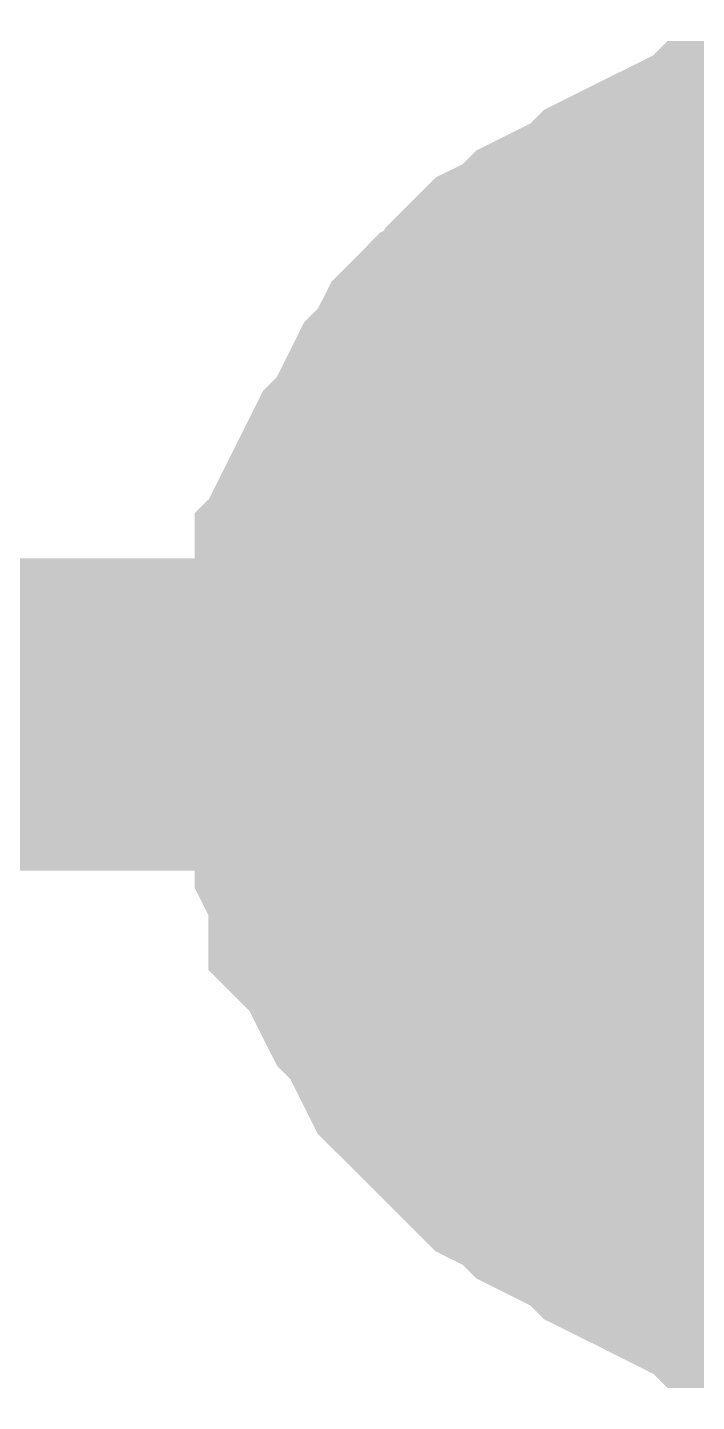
# Model space of a CAD drawing. Header units: inches. Extents: x 0 to 841, y 0 to 594.
# Drawn here: x 221.699 to 222.341, y 574.331 to 575.649 of the extents above; entities that cross this region are included whole.
import ezdxf

# ---------------------------------------------------------------- set-up
doc = ezdxf.new("R2010")
doc.units = ezdxf.units.IN
doc.layers.add('Sheet', color=255, linetype='Continuous')

msp = doc.modelspace()

# ---------------------------------------------------------------- linework, layer by layer
at = {"layer": 'Sheet'}
for points in [[(221.9959, 574.99, 0.2997, 0.2997, 0), (221.9959, 575.0161, 0.2997, 0.2997, 0), (221.9959, 575.0423, 0.2997, 0.2997, 0), (221.9959, 575.0684, 0.2997, 0.2997, 0), (222.0089, 575.0945, 0.2997, 0.2997, 0), (222.0089, 575.1207, 0.2997, 0.2997, 0), (222.022, 575.1337, 0.2997, 0.2997, 0), (222.022, 575.1599, 0.2997, 0.2997, 0), (222.0351, 575.186, 0.2997, 0.2997, 0), (222.0481, 575.2121, 0.2997, 0.2997, 0), (222.0612, 575.2252, 0.2997, 0.2997, 0), (222.0743, 575.2513, 0.2997, 0.2997, 0), (222.0873, 575.2775, 0.2997, 0.2997, 0), (222.1004, 575.2905, 0.2997, 0.2997, 0), (222.1135, 575.3166, 0.2997, 0.2997, 0), (222.1265, 575.3297, 0.2997, 0.2997, 0), (222.1527, 575.3428, 0.2997, 0.2997, 0), (222.1657, 575.3689, 0.2997, 0.2997, 0), (222.1788, 575.382, 0.2997, 0.2997, 0), (222.2049, 575.395, 0.2997, 0.2997, 0), (222.218, 575.4081, 0.2997, 0.2997, 0), (222.2441, 575.4212, 0.2997, 0.2997, 0), (222.2703, 575.4342, 0.2997, 0.2997, 0), (222.2833, 575.4473, 0.2997, 0.2997, 0), (222.3095, 575.4604, 0.2997, 0.2997, 0), (222.3356, 575.4734, 0.2997, 0.2997, 0), (222.3617, 575.4734, 0.2997, 0.2997, 0), (222.3748, 575.4865, 0.2997, 0.2997, 0), (222.4009, 575.4865, 0.2997, 0.2997, 0), (222.427, 575.4996, 0.2997, 0.2997, 0), (222.4532, 575.4996, 0.2997, 0.2997, 0), (222.4793, 575.4996, 0.2997, 0.2997, 0), (222.5054, 575.4996, 0.2997, 0.2997, 0)], [(221.9959, 574.99, 0.2997, 0.2997, 0), (221.9959, 575.0161, 0.2997, 0.2997, 0), (221.9959, 575.0423, 0.2997, 0.2997, 0), (221.9959, 575.0684, 0.2997, 0.2997, 0), (222.0089, 575.0945, 0.2997, 0.2997, 0), (222.0089, 575.1207, 0.2997, 0.2997, 0), (222.022, 575.1337, 0.2997, 0.2997, 0), (222.022, 575.1599, 0.2997, 0.2997, 0), (222.0351, 575.186, 0.2997, 0.2997, 0), (222.0481, 575.2121, 0.2997, 0.2997, 0), (222.0612, 575.2252, 0.2997, 0.2997, 0), (222.0743, 575.2513, 0.2997, 0.2997, 0), (222.0873, 575.2775, 0.2997, 0.2997, 0), (222.1004, 575.2905, 0.2997, 0.2997, 0), (222.1135, 575.3166, 0.2997, 0.2997, 0), (222.1265, 575.3297, 0.2997, 0.2997, 0), (222.1527, 575.3428, 0.2997, 0.2997, 0), (222.1657, 575.3689, 0.2997, 0.2997, 0), (222.1788, 575.382, 0.2997, 0.2997, 0), (222.2049, 575.395, 0.2997, 0.2997, 0), (222.218, 575.4081, 0.2997, 0.2997, 0), (222.2441, 575.4212, 0.2997, 0.2997, 0), (222.2703, 575.4342, 0.2997, 0.2997, 0), (222.2833, 575.4473, 0.2997, 0.2997, 0), (222.3095, 575.4604, 0.2997, 0.2997, 0), (222.3356, 575.4734, 0.2997, 0.2997, 0), (222.3617, 575.4734, 0.2997, 0.2997, 0), (222.3748, 575.4865, 0.2997, 0.2997, 0), (222.4009, 575.4865, 0.2997, 0.2997, 0), (222.427, 575.4996, 0.2997, 0.2997, 0), (222.4532, 575.4996, 0.2997, 0.2997, 0), (222.4793, 575.4996, 0.2997, 0.2997, 0), (222.5054, 575.4996, 0.2997, 0.2997, 0)], [(221.9959, 574.99, 0.2997, 0.2997, 0), (221.9959, 575.0161, 0.2997, 0.2997, 0), (221.9959, 575.0423, 0.2997, 0.2997, 0), (221.9959, 575.0684, 0.2997, 0.2997, 0), (222.0089, 575.0945, 0.2997, 0.2997, 0), (222.0089, 575.1207, 0.2997, 0.2997, 0), (222.022, 575.1337, 0.2997, 0.2997, 0), (222.022, 575.1599, 0.2997, 0.2997, 0), (222.0351, 575.186, 0.2997, 0.2997, 0), (222.0481, 575.2121, 0.2997, 0.2997, 0), (222.0612, 575.2252, 0.2997, 0.2997, 0), (222.0743, 575.2513, 0.2997, 0.2997, 0), (222.0873, 575.2775, 0.2997, 0.2997, 0), (222.1004, 575.2905, 0.2997, 0.2997, 0), (222.1135, 575.3166, 0.2997, 0.2997, 0), (222.1265, 575.3297, 0.2997, 0.2997, 0), (222.1527, 575.3428, 0.2997, 0.2997, 0), (222.1657, 575.3689, 0.2997, 0.2997, 0), (222.1788, 575.382, 0.2997, 0.2997, 0), (222.2049, 575.395, 0.2997, 0.2997, 0), (222.218, 575.4081, 0.2997, 0.2997, 0), (222.2441, 575.4212, 0.2997, 0.2997, 0), (222.2703, 575.4342, 0.2997, 0.2997, 0), (222.2833, 575.4473, 0.2997, 0.2997, 0), (222.3095, 575.4604, 0.2997, 0.2997, 0), (222.3356, 575.4734, 0.2997, 0.2997, 0), (222.3617, 575.4734, 0.2997, 0.2997, 0), (222.3748, 575.4865, 0.2997, 0.2997, 0), (222.4009, 575.4865, 0.2997, 0.2997, 0), (222.427, 575.4996, 0.2997, 0.2997, 0), (222.4532, 575.4996, 0.2997, 0.2997, 0), (222.4793, 575.4996, 0.2997, 0.2997, 0), (222.5054, 575.4996, 0.2997, 0.2997, 0)], [(221.9959, 574.99, 0.2997, 0.2997, 0), (221.9959, 575.0161, 0.2997, 0.2997, 0), (221.9959, 575.0423, 0.2997, 0.2997, 0), (221.9959, 575.0684, 0.2997, 0.2997, 0), (222.0089, 575.0945, 0.2997, 0.2997, 0), (222.0089, 575.1207, 0.2997, 0.2997, 0), (222.022, 575.1337, 0.2997, 0.2997, 0), (222.022, 575.1599, 0.2997, 0.2997, 0), (222.0351, 575.186, 0.2997, 0.2997, 0), (222.0481, 575.2121, 0.2997, 0.2997, 0), (222.0612, 575.2252, 0.2997, 0.2997, 0), (222.0743, 575.2513, 0.2997, 0.2997, 0), (222.0873, 575.2775, 0.2997, 0.2997, 0), (222.1004, 575.2905, 0.2997, 0.2997, 0), (222.1135, 575.3166, 0.2997, 0.2997, 0), (222.1265, 575.3297, 0.2997, 0.2997, 0), (222.1527, 575.3428, 0.2997, 0.2997, 0), (222.1657, 575.3689, 0.2997, 0.2997, 0), (222.1788, 575.382, 0.2997, 0.2997, 0), (222.2049, 575.395, 0.2997, 0.2997, 0), (222.218, 575.4081, 0.2997, 0.2997, 0), (222.2441, 575.4212, 0.2997, 0.2997, 0), (222.2703, 575.4342, 0.2997, 0.2997, 0), (222.2833, 575.4473, 0.2997, 0.2997, 0), (222.3095, 575.4604, 0.2997, 0.2997, 0), (222.3356, 575.4734, 0.2997, 0.2997, 0), (222.3617, 575.4734, 0.2997, 0.2997, 0), (222.3748, 575.4865, 0.2997, 0.2997, 0), (222.4009, 575.4865, 0.2997, 0.2997, 0), (222.427, 575.4996, 0.2997, 0.2997, 0), (222.4532, 575.4996, 0.2997, 0.2997, 0), (222.4793, 575.4996, 0.2997, 0.2997, 0), (222.5054, 575.4996, 0.2997, 0.2997, 0)], [(221.9959, 574.99, 0.2997, 0.2997, 0), (221.9959, 575.0161, 0.2997, 0.2997, 0), (221.9959, 575.0423, 0.2997, 0.2997, 0), (221.9959, 575.0684, 0.2997, 0.2997, 0), (222.0089, 575.0945, 0.2997, 0.2997, 0), (222.0089, 575.1207, 0.2997, 0.2997, 0), (222.022, 575.1337, 0.2997, 0.2997, 0), (222.022, 575.1599, 0.2997, 0.2997, 0), (222.0351, 575.186, 0.2997, 0.2997, 0), (222.0481, 575.2121, 0.2997, 0.2997, 0), (222.0612, 575.2252, 0.2997, 0.2997, 0), (222.0743, 575.2513, 0.2997, 0.2997, 0), (222.0873, 575.2775, 0.2997, 0.2997, 0), (222.1004, 575.2905, 0.2997, 0.2997, 0), (222.1135, 575.3166, 0.2997, 0.2997, 0), (222.1265, 575.3297, 0.2997, 0.2997, 0), (222.1527, 575.3428, 0.2997, 0.2997, 0), (222.1657, 575.3689, 0.2997, 0.2997, 0), (222.1788, 575.382, 0.2997, 0.2997, 0), (222.2049, 575.395, 0.2997, 0.2997, 0), (222.218, 575.4081, 0.2997, 0.2997, 0), (222.2441, 575.4212, 0.2997, 0.2997, 0), (222.2703, 575.4342, 0.2997, 0.2997, 0), (222.2833, 575.4473, 0.2997, 0.2997, 0), (222.3095, 575.4604, 0.2997, 0.2997, 0), (222.3356, 575.4734, 0.2997, 0.2997, 0), (222.3617, 575.4734, 0.2997, 0.2997, 0), (222.3748, 575.4865, 0.2997, 0.2997, 0), (222.4009, 575.4865, 0.2997, 0.2997, 0), (222.427, 575.4996, 0.2997, 0.2997, 0), (222.4532, 575.4996, 0.2997, 0.2997, 0), (222.4793, 575.4996, 0.2997, 0.2997, 0), (222.5054, 575.4996, 0.2997, 0.2997, 0)], [(221.9959, 574.99, 0.0991, 0.0991, 0), (221.9959, 575.0161, 0.0991, 0.0991, 0), (221.9959, 575.0423, 0.0991, 0.0991, 0), (221.9959, 575.0684, 0.0991, 0.0991, 0), (222.0089, 575.0945, 0.0991, 0.0991, 0), (222.0089, 575.1207, 0.0991, 0.0991, 0), (222.022, 575.1337, 0.0991, 0.0991, 0), (222.022, 575.1599, 0.0991, 0.0991, 0), (222.0351, 575.186, 0.0991, 0.0991, 0), (222.0481, 575.2121, 0.0991, 0.0991, 0), (222.0612, 575.2252, 0.0991, 0.0991, 0), (222.0743, 575.2513, 0.0991, 0.0991, 0), (222.0873, 575.2775, 0.0991, 0.0991, 0), (222.1004, 575.2905, 0.0991, 0.0991, 0), (222.1135, 575.3166, 0.0991, 0.0991, 0), (222.1265, 575.3297, 0.0991, 0.0991, 0), (222.1527, 575.3428, 0.0991, 0.0991, 0), (222.1657, 575.3689, 0.0991, 0.0991, 0), (222.1788, 575.382, 0.0991, 0.0991, 0), (222.2049, 575.395, 0.0991, 0.0991, 0), (222.218, 575.4081, 0.0991, 0.0991, 0), (222.2441, 575.4212, 0.0991, 0.0991, 0), (222.2703, 575.4342, 0.0991, 0.0991, 0), (222.2833, 575.4473, 0.0991, 0.0991, 0), (222.3095, 575.4604, 0.0991, 0.0991, 0), (222.3356, 575.4734, 0.0991, 0.0991, 0), (222.3617, 575.4734, 0.0991, 0.0991, 0), (222.3748, 575.4865, 0.0991, 0.0991, 0), (222.4009, 575.4865, 0.0991, 0.0991, 0)], [(221.9959, 574.99, 0.0991, 0.0991, 0), (221.9959, 575.0161, 0.0991, 0.0991, 0), (221.9959, 575.0423, 0.0991, 0.0991, 0), (221.9959, 575.0684, 0.0991, 0.0991, 0), (222.0089, 575.0945, 0.0991, 0.0991, 0), (222.0089, 575.1207, 0.0991, 0.0991, 0), (222.022, 575.1337, 0.0991, 0.0991, 0), (222.022, 575.1599, 0.0991, 0.0991, 0), (222.0351, 575.186, 0.0991, 0.0991, 0), (222.0481, 575.2121, 0.0991, 0.0991, 0), (222.0612, 575.2252, 0.0991, 0.0991, 0), (222.0743, 575.2513, 0.0991, 0.0991, 0), (222.0873, 575.2775, 0.0991, 0.0991, 0), (222.1004, 575.2905, 0.0991, 0.0991, 0), (222.1135, 575.3166, 0.0991, 0.0991, 0), (222.1265, 575.3297, 0.0991, 0.0991, 0), (222.1527, 575.3428, 0.0991, 0.0991, 0), (222.1657, 575.3689, 0.0991, 0.0991, 0), (222.1788, 575.382, 0.0991, 0.0991, 0), (222.2049, 575.395, 0.0991, 0.0991, 0), (222.218, 575.4081, 0.0991, 0.0991, 0), (222.2441, 575.4212, 0.0991, 0.0991, 0), (222.2703, 575.4342, 0.0991, 0.0991, 0), (222.2833, 575.4473, 0.0991, 0.0991, 0), (222.3095, 575.4604, 0.0991, 0.0991, 0), (222.3356, 575.4734, 0.0991, 0.0991, 0), (222.3617, 575.4734, 0.0991, 0.0991, 0), (222.3748, 575.4865, 0.0991, 0.0991, 0), (222.4009, 575.4865, 0.0991, 0.0991, 0)], [(221.9959, 574.99, 0.0991, 0.0991, 0), (221.9959, 575.0161, 0.0991, 0.0991, 0), (221.9959, 575.0423, 0.0991, 0.0991, 0), (221.9959, 575.0684, 0.0991, 0.0991, 0), (222.0089, 575.0945, 0.0991, 0.0991, 0), (222.0089, 575.1207, 0.0991, 0.0991, 0), (222.022, 575.1337, 0.0991, 0.0991, 0), (222.022, 575.1599, 0.0991, 0.0991, 0), (222.0351, 575.186, 0.0991, 0.0991, 0), (222.0481, 575.2121, 0.0991, 0.0991, 0), (222.0612, 575.2252, 0.0991, 0.0991, 0), (222.0743, 575.2513, 0.0991, 0.0991, 0), (222.0873, 575.2775, 0.0991, 0.0991, 0), (222.1004, 575.2905, 0.0991, 0.0991, 0), (222.1135, 575.3166, 0.0991, 0.0991, 0), (222.1265, 575.3297, 0.0991, 0.0991, 0), (222.1527, 575.3428, 0.0991, 0.0991, 0), (222.1657, 575.3689, 0.0991, 0.0991, 0), (222.1788, 575.382, 0.0991, 0.0991, 0), (222.2049, 575.395, 0.0991, 0.0991, 0), (222.218, 575.4081, 0.0991, 0.0991, 0), (222.2441, 575.4212, 0.0991, 0.0991, 0), (222.2703, 575.4342, 0.0991, 0.0991, 0), (222.2833, 575.4473, 0.0991, 0.0991, 0), (222.3095, 575.4604, 0.0991, 0.0991, 0), (222.3356, 575.4734, 0.0991, 0.0991, 0), (222.3617, 575.4734, 0.0991, 0.0991, 0), (222.3748, 575.4865, 0.0991, 0.0991, 0), (222.4009, 575.4865, 0.0991, 0.0991, 0)], [(221.9959, 574.99, 0.0991, 0.0991, 0), (221.9959, 575.0161, 0.0991, 0.0991, 0), (221.9959, 575.0423, 0.0991, 0.0991, 0), (221.9959, 575.0684, 0.0991, 0.0991, 0), (222.0089, 575.0945, 0.0991, 0.0991, 0), (222.0089, 575.1207, 0.0991, 0.0991, 0), (222.022, 575.1337, 0.0991, 0.0991, 0), (222.022, 575.1599, 0.0991, 0.0991, 0), (222.0351, 575.186, 0.0991, 0.0991, 0), (222.0481, 575.2121, 0.0991, 0.0991, 0), (222.0612, 575.2252, 0.0991, 0.0991, 0), (222.0743, 575.2513, 0.0991, 0.0991, 0), (222.0873, 575.2775, 0.0991, 0.0991, 0), (222.1004, 575.2905, 0.0991, 0.0991, 0), (222.1135, 575.3166, 0.0991, 0.0991, 0), (222.1265, 575.3297, 0.0991, 0.0991, 0), (222.1527, 575.3428, 0.0991, 0.0991, 0), (222.1657, 575.3689, 0.0991, 0.0991, 0), (222.1788, 575.382, 0.0991, 0.0991, 0), (222.2049, 575.395, 0.0991, 0.0991, 0), (222.218, 575.4081, 0.0991, 0.0991, 0), (222.2441, 575.4212, 0.0991, 0.0991, 0), (222.2703, 575.4342, 0.0991, 0.0991, 0), (222.2833, 575.4473, 0.0991, 0.0991, 0), (222.3095, 575.4604, 0.0991, 0.0991, 0), (222.3356, 575.4734, 0.0991, 0.0991, 0), (222.3617, 575.4734, 0.0991, 0.0991, 0), (222.3748, 575.4865, 0.0991, 0.0991, 0), (222.4009, 575.4865, 0.0991, 0.0991, 0)], [(221.9959, 574.99, 0.0991, 0.0991, 0), (221.9959, 575.0161, 0.0991, 0.0991, 0), (221.9959, 575.0423, 0.0991, 0.0991, 0), (221.9959, 575.0684, 0.0991, 0.0991, 0), (222.0089, 575.0945, 0.0991, 0.0991, 0), (222.0089, 575.1207, 0.0991, 0.0991, 0), (222.022, 575.1337, 0.0991, 0.0991, 0), (222.022, 575.1599, 0.0991, 0.0991, 0), (222.0351, 575.186, 0.0991, 0.0991, 0), (222.0481, 575.2121, 0.0991, 0.0991, 0), (222.0612, 575.2252, 0.0991, 0.0991, 0), (222.0743, 575.2513, 0.0991, 0.0991, 0), (222.0873, 575.2775, 0.0991, 0.0991, 0), (222.1004, 575.2905, 0.0991, 0.0991, 0), (222.1135, 575.3166, 0.0991, 0.0991, 0), (222.1265, 575.3297, 0.0991, 0.0991, 0), (222.1527, 575.3428, 0.0991, 0.0991, 0), (222.1657, 575.3689, 0.0991, 0.0991, 0), (222.1788, 575.382, 0.0991, 0.0991, 0), (222.2049, 575.395, 0.0991, 0.0991, 0), (222.218, 575.4081, 0.0991, 0.0991, 0), (222.2441, 575.4212, 0.0991, 0.0991, 0), (222.2703, 575.4342, 0.0991, 0.0991, 0), (222.2833, 575.4473, 0.0991, 0.0991, 0), (222.3095, 575.4604, 0.0991, 0.0991, 0), (222.3356, 575.4734, 0.0991, 0.0991, 0), (222.3617, 575.4734, 0.0991, 0.0991, 0), (222.3748, 575.4865, 0.0991, 0.0991, 0), (222.4009, 575.4865, 0.0991, 0.0991, 0)], [(237.5046, 574.99, 0.2997, 0.2997, 0), (235.0091, 574.99, 0.2997, 0.2997, 0), (222.5054, 574.99, 0.2997, 0.2997, 0), (210.0018, 574.99, 0.2997, 0.2997, 0), (197.5111, 574.99, 0.2997, 0.2997, 0)], [(222.5054, 574.4805, 0.2997, 0.2997, 0), (222.4793, 574.4805, 0.2997, 0.2997, 0), (222.4532, 574.4805, 0.2997, 0.2997, 0), (222.427, 574.4805, 0.2997, 0.2997, 0), (222.4009, 574.4935, 0.2997, 0.2997, 0), (222.3748, 574.4935, 0.2997, 0.2997, 0), (222.3617, 574.5066, 0.2997, 0.2997, 0), (222.3356, 574.5066, 0.2997, 0.2997, 0), (222.3095, 574.5197, 0.2997, 0.2997, 0), (222.2833, 574.5327, 0.2997, 0.2997, 0), (222.2703, 574.5458, 0.2997, 0.2997, 0), (222.2441, 574.5589, 0.2997, 0.2997, 0), (222.218, 574.5719, 0.2997, 0.2997, 0), (222.2049, 574.585, 0.2997, 0.2997, 0), (222.1788, 574.5981, 0.2997, 0.2997, 0), (222.1657, 574.6111, 0.2997, 0.2997, 0), (222.1527, 574.6242, 0.2997, 0.2997, 0), (222.1265, 574.6503, 0.2997, 0.2997, 0), (222.1135, 574.6634, 0.2997, 0.2997, 0), (222.1004, 574.6764, 0.2997, 0.2997, 0), (222.0873, 574.7026, 0.2997, 0.2997, 0), (222.0743, 574.7287, 0.2997, 0.2997, 0), (222.0612, 574.7418, 0.2997, 0.2997, 0), (222.0481, 574.7679, 0.2997, 0.2997, 0), (222.0351, 574.794, 0.2997, 0.2997, 0), (222.022, 574.8071, 0.2997, 0.2997, 0), (222.022, 574.8332, 0.2997, 0.2997, 0), (222.0089, 574.8594, 0.2997, 0.2997, 0), (222.0089, 574.8855, 0.2997, 0.2997, 0), (221.9959, 574.9116, 0.2997, 0.2997, 0), (221.9959, 574.9378, 0.2997, 0.2997, 0), (221.9959, 574.9639, 0.2997, 0.2997, 0), (221.9959, 574.99, 0.2997, 0.2997, 0)], [(221.9959, 574.99, 0.2997, 0.2997, 0), (221.9959, 574.99, 0.2997, 0.2997, 0)], [(222.5054, 574.4805, 0.2997, 0.2997, 0), (222.4793, 574.4805, 0.2997, 0.2997, 0), (222.4532, 574.4805, 0.2997, 0.2997, 0), (222.427, 574.4805, 0.2997, 0.2997, 0), (222.4009, 574.4935, 0.2997, 0.2997, 0), (222.3748, 574.4935, 0.2997, 0.2997, 0), (222.3617, 574.5066, 0.2997, 0.2997, 0), (222.3356, 574.5066, 0.2997, 0.2997, 0), (222.3095, 574.5197, 0.2997, 0.2997, 0), (222.2833, 574.5327, 0.2997, 0.2997, 0), (222.2703, 574.5458, 0.2997, 0.2997, 0), (222.2441, 574.5589, 0.2997, 0.2997, 0), (222.218, 574.5719, 0.2997, 0.2997, 0), (222.2049, 574.585, 0.2997, 0.2997, 0), (222.1788, 574.5981, 0.2997, 0.2997, 0), (222.1657, 574.6111, 0.2997, 0.2997, 0), (222.1527, 574.6242, 0.2997, 0.2997, 0), (222.1265, 574.6503, 0.2997, 0.2997, 0), (222.1135, 574.6634, 0.2997, 0.2997, 0), (222.1004, 574.6764, 0.2997, 0.2997, 0), (222.0873, 574.7026, 0.2997, 0.2997, 0), (222.0743, 574.7287, 0.2997, 0.2997, 0), (222.0612, 574.7418, 0.2997, 0.2997, 0), (222.0481, 574.7679, 0.2997, 0.2997, 0), (222.0351, 574.794, 0.2997, 0.2997, 0), (222.022, 574.8071, 0.2997, 0.2997, 0), (222.022, 574.8332, 0.2997, 0.2997, 0), (222.0089, 574.8594, 0.2997, 0.2997, 0), (222.0089, 574.8855, 0.2997, 0.2997, 0), (221.9959, 574.9116, 0.2997, 0.2997, 0), (221.9959, 574.9378, 0.2997, 0.2997, 0), (221.9959, 574.9639, 0.2997, 0.2997, 0), (221.9959, 574.99, 0.2997, 0.2997, 0)], [(221.9959, 574.99, 0.2997, 0.2997, 0), (221.9959, 574.99, 0.2997, 0.2997, 0)], [(222.5054, 574.4805, 0.2997, 0.2997, 0), (222.4793, 574.4805, 0.2997, 0.2997, 0), (222.4532, 574.4805, 0.2997, 0.2997, 0), (222.427, 574.4805, 0.2997, 0.2997, 0), (222.4009, 574.4935, 0.2997, 0.2997, 0), (222.3748, 574.4935, 0.2997, 0.2997, 0), (222.3617, 574.5066, 0.2997, 0.2997, 0), (222.3356, 574.5066, 0.2997, 0.2997, 0), (222.3095, 574.5197, 0.2997, 0.2997, 0), (222.2833, 574.5327, 0.2997, 0.2997, 0), (222.2703, 574.5458, 0.2997, 0.2997, 0), (222.2441, 574.5589, 0.2997, 0.2997, 0), (222.218, 574.5719, 0.2997, 0.2997, 0), (222.2049, 574.585, 0.2997, 0.2997, 0), (222.1788, 574.5981, 0.2997, 0.2997, 0), (222.1657, 574.6111, 0.2997, 0.2997, 0), (222.1527, 574.6242, 0.2997, 0.2997, 0), (222.1265, 574.6503, 0.2997, 0.2997, 0), (222.1135, 574.6634, 0.2997, 0.2997, 0), (222.1004, 574.6764, 0.2997, 0.2997, 0), (222.0873, 574.7026, 0.2997, 0.2997, 0), (222.0743, 574.7287, 0.2997, 0.2997, 0), (222.0612, 574.7418, 0.2997, 0.2997, 0), (222.0481, 574.7679, 0.2997, 0.2997, 0), (222.0351, 574.794, 0.2997, 0.2997, 0), (222.022, 574.8071, 0.2997, 0.2997, 0), (222.022, 574.8332, 0.2997, 0.2997, 0), (222.0089, 574.8594, 0.2997, 0.2997, 0), (222.0089, 574.8855, 0.2997, 0.2997, 0), (221.9959, 574.9116, 0.2997, 0.2997, 0), (221.9959, 574.9378, 0.2997, 0.2997, 0), (221.9959, 574.9639, 0.2997, 0.2997, 0), (221.9959, 574.99, 0.2997, 0.2997, 0)], [(221.9959, 574.99, 0.2997, 0.2997, 0), (221.9959, 574.99, 0.2997, 0.2997, 0)], [(222.5054, 574.4805, 0.2997, 0.2997, 0), (222.4793, 574.4805, 0.2997, 0.2997, 0), (222.4532, 574.4805, 0.2997, 0.2997, 0), (222.427, 574.4805, 0.2997, 0.2997, 0), (222.4009, 574.4935, 0.2997, 0.2997, 0), (222.3748, 574.4935, 0.2997, 0.2997, 0), (222.3617, 574.5066, 0.2997, 0.2997, 0), (222.3356, 574.5066, 0.2997, 0.2997, 0), (222.3095, 574.5197, 0.2997, 0.2997, 0), (222.2833, 574.5327, 0.2997, 0.2997, 0), (222.2703, 574.5458, 0.2997, 0.2997, 0), (222.2441, 574.5589, 0.2997, 0.2997, 0), (222.218, 574.5719, 0.2997, 0.2997, 0), (222.2049, 574.585, 0.2997, 0.2997, 0), (222.1788, 574.5981, 0.2997, 0.2997, 0), (222.1657, 574.6111, 0.2997, 0.2997, 0), (222.1527, 574.6242, 0.2997, 0.2997, 0), (222.1265, 574.6503, 0.2997, 0.2997, 0), (222.1135, 574.6634, 0.2997, 0.2997, 0), (222.1004, 574.6764, 0.2997, 0.2997, 0), (222.0873, 574.7026, 0.2997, 0.2997, 0), (222.0743, 574.7287, 0.2997, 0.2997, 0), (222.0612, 574.7418, 0.2997, 0.2997, 0), (222.0481, 574.7679, 0.2997, 0.2997, 0), (222.0351, 574.794, 0.2997, 0.2997, 0), (222.022, 574.8071, 0.2997, 0.2997, 0), (222.022, 574.8332, 0.2997, 0.2997, 0), (222.0089, 574.8594, 0.2997, 0.2997, 0), (222.0089, 574.8855, 0.2997, 0.2997, 0), (221.9959, 574.9116, 0.2997, 0.2997, 0), (221.9959, 574.9378, 0.2997, 0.2997, 0), (221.9959, 574.9639, 0.2997, 0.2997, 0), (221.9959, 574.99, 0.2997, 0.2997, 0)], [(221.9959, 574.99, 0.2997, 0.2997, 0), (221.9959, 574.99, 0.2997, 0.2997, 0)], [(222.5054, 574.4805, 0.2997, 0.2997, 0), (222.4793, 574.4805, 0.2997, 0.2997, 0), (222.4532, 574.4805, 0.2997, 0.2997, 0), (222.427, 574.4805, 0.2997, 0.2997, 0), (222.4009, 574.4935, 0.2997, 0.2997, 0), (222.3748, 574.4935, 0.2997, 0.2997, 0), (222.3617, 574.5066, 0.2997, 0.2997, 0), (222.3356, 574.5066, 0.2997, 0.2997, 0), (222.3095, 574.5197, 0.2997, 0.2997, 0), (222.2833, 574.5327, 0.2997, 0.2997, 0), (222.2703, 574.5458, 0.2997, 0.2997, 0), (222.2441, 574.5589, 0.2997, 0.2997, 0), (222.218, 574.5719, 0.2997, 0.2997, 0), (222.2049, 574.585, 0.2997, 0.2997, 0), (222.1788, 574.5981, 0.2997, 0.2997, 0), (222.1657, 574.6111, 0.2997, 0.2997, 0), (222.1527, 574.6242, 0.2997, 0.2997, 0), (222.1265, 574.6503, 0.2997, 0.2997, 0), (222.1135, 574.6634, 0.2997, 0.2997, 0), (222.1004, 574.6764, 0.2997, 0.2997, 0), (222.0873, 574.7026, 0.2997, 0.2997, 0), (222.0743, 574.7287, 0.2997, 0.2997, 0), (222.0612, 574.7418, 0.2997, 0.2997, 0), (222.0481, 574.7679, 0.2997, 0.2997, 0), (222.0351, 574.794, 0.2997, 0.2997, 0), (222.022, 574.8071, 0.2997, 0.2997, 0), (222.022, 574.8332, 0.2997, 0.2997, 0), (222.0089, 574.8594, 0.2997, 0.2997, 0), (222.0089, 574.8855, 0.2997, 0.2997, 0), (221.9959, 574.9116, 0.2997, 0.2997, 0), (221.9959, 574.9378, 0.2997, 0.2997, 0), (221.9959, 574.9639, 0.2997, 0.2997, 0), (221.9959, 574.99, 0.2997, 0.2997, 0)], [(221.9959, 574.99, 0.2997, 0.2997, 0), (221.9959, 574.99, 0.2997, 0.2997, 0)], [(222.4009, 574.4935, 0.0991, 0.0991, 0), (222.3748, 574.4935, 0.0991, 0.0991, 0), (222.3617, 574.5066, 0.0991, 0.0991, 0), (222.3356, 574.5066, 0.0991, 0.0991, 0), (222.3095, 574.5197, 0.0991, 0.0991, 0), (222.2833, 574.5327, 0.0991, 0.0991, 0), (222.2703, 574.5458, 0.0991, 0.0991, 0), (222.2441, 574.5589, 0.0991, 0.0991, 0), (222.218, 574.5719, 0.0991, 0.0991, 0), (222.2049, 574.585, 0.0991, 0.0991, 0), (222.1788, 574.5981, 0.0991, 0.0991, 0), (222.1657, 574.6111, 0.0991, 0.0991, 0), (222.1527, 574.6242, 0.0991, 0.0991, 0), (222.1265, 574.6503, 0.0991, 0.0991, 0), (222.1135, 574.6634, 0.0991, 0.0991, 0), (222.1004, 574.6764, 0.0991, 0.0991, 0), (222.0873, 574.7026, 0.0991, 0.0991, 0), (222.0743, 574.7287, 0.0991, 0.0991, 0), (222.0612, 574.7418, 0.0991, 0.0991, 0), (222.0481, 574.7679, 0.0991, 0.0991, 0), (222.0351, 574.794, 0.0991, 0.0991, 0), (222.022, 574.8071, 0.0991, 0.0991, 0), (222.022, 574.8332, 0.0991, 0.0991, 0), (222.0089, 574.8594, 0.0991, 0.0991, 0), (222.0089, 574.8855, 0.0991, 0.0991, 0), (221.9959, 574.9116, 0.0991, 0.0991, 0), (221.9959, 574.9378, 0.0991, 0.0991, 0), (221.9959, 574.9639, 0.0991, 0.0991, 0), (221.9959, 574.99, 0.0991, 0.0991, 0)], [(221.9959, 574.99, 0.0991, 0.0991, 0), (221.9959, 574.99, 0.0991, 0.0991, 0)], [(222.4009, 574.4935, 0.0991, 0.0991, 0), (222.3748, 574.4935, 0.0991, 0.0991, 0), (222.3617, 574.5066, 0.0991, 0.0991, 0), (222.3356, 574.5066, 0.0991, 0.0991, 0), (222.3095, 574.5197, 0.0991, 0.0991, 0), (222.2833, 574.5327, 0.0991, 0.0991, 0), (222.2703, 574.5458, 0.0991, 0.0991, 0), (222.2441, 574.5589, 0.0991, 0.0991, 0), (222.218, 574.5719, 0.0991, 0.0991, 0), (222.2049, 574.585, 0.0991, 0.0991, 0), (222.1788, 574.5981, 0.0991, 0.0991, 0), (222.1657, 574.6111, 0.0991, 0.0991, 0), (222.1527, 574.6242, 0.0991, 0.0991, 0), (222.1265, 574.6503, 0.0991, 0.0991, 0), (222.1135, 574.6634, 0.0991, 0.0991, 0), (222.1004, 574.6764, 0.0991, 0.0991, 0), (222.0873, 574.7026, 0.0991, 0.0991, 0), (222.0743, 574.7287, 0.0991, 0.0991, 0), (222.0612, 574.7418, 0.0991, 0.0991, 0), (222.0481, 574.7679, 0.0991, 0.0991, 0), (222.0351, 574.794, 0.0991, 0.0991, 0), (222.022, 574.8071, 0.0991, 0.0991, 0), (222.022, 574.8332, 0.0991, 0.0991, 0), (222.0089, 574.8594, 0.0991, 0.0991, 0), (222.0089, 574.8855, 0.0991, 0.0991, 0), (221.9959, 574.9116, 0.0991, 0.0991, 0), (221.9959, 574.9378, 0.0991, 0.0991, 0), (221.9959, 574.9639, 0.0991, 0.0991, 0), (221.9959, 574.99, 0.0991, 0.0991, 0)], [(221.9959, 574.99, 0.0991, 0.0991, 0), (221.9959, 574.99, 0.0991, 0.0991, 0)], [(222.4009, 574.4935, 0.0991, 0.0991, 0), (222.3748, 574.4935, 0.0991, 0.0991, 0), (222.3617, 574.5066, 0.0991, 0.0991, 0), (222.3356, 574.5066, 0.0991, 0.0991, 0), (222.3095, 574.5197, 0.0991, 0.0991, 0), (222.2833, 574.5327, 0.0991, 0.0991, 0), (222.2703, 574.5458, 0.0991, 0.0991, 0), (222.2441, 574.5589, 0.0991, 0.0991, 0), (222.218, 574.5719, 0.0991, 0.0991, 0), (222.2049, 574.585, 0.0991, 0.0991, 0), (222.1788, 574.5981, 0.0991, 0.0991, 0), (222.1657, 574.6111, 0.0991, 0.0991, 0), (222.1527, 574.6242, 0.0991, 0.0991, 0), (222.1265, 574.6503, 0.0991, 0.0991, 0), (222.1135, 574.6634, 0.0991, 0.0991, 0), (222.1004, 574.6764, 0.0991, 0.0991, 0), (222.0873, 574.7026, 0.0991, 0.0991, 0), (222.0743, 574.7287, 0.0991, 0.0991, 0), (222.0612, 574.7418, 0.0991, 0.0991, 0), (222.0481, 574.7679, 0.0991, 0.0991, 0), (222.0351, 574.794, 0.0991, 0.0991, 0), (222.022, 574.8071, 0.0991, 0.0991, 0), (222.022, 574.8332, 0.0991, 0.0991, 0), (222.0089, 574.8594, 0.0991, 0.0991, 0), (222.0089, 574.8855, 0.0991, 0.0991, 0), (221.9959, 574.9116, 0.0991, 0.0991, 0), (221.9959, 574.9378, 0.0991, 0.0991, 0), (221.9959, 574.9639, 0.0991, 0.0991, 0), (221.9959, 574.99, 0.0991, 0.0991, 0)], [(221.9959, 574.99, 0.0991, 0.0991, 0), (221.9959, 574.99, 0.0991, 0.0991, 0)], [(222.4009, 574.4935, 0.0991, 0.0991, 0), (222.3748, 574.4935, 0.0991, 0.0991, 0), (222.3617, 574.5066, 0.0991, 0.0991, 0), (222.3356, 574.5066, 0.0991, 0.0991, 0), (222.3095, 574.5197, 0.0991, 0.0991, 0), (222.2833, 574.5327, 0.0991, 0.0991, 0), (222.2703, 574.5458, 0.0991, 0.0991, 0), (222.2441, 574.5589, 0.0991, 0.0991, 0), (222.218, 574.5719, 0.0991, 0.0991, 0), (222.2049, 574.585, 0.0991, 0.0991, 0), (222.1788, 574.5981, 0.0991, 0.0991, 0), (222.1657, 574.6111, 0.0991, 0.0991, 0), (222.1527, 574.6242, 0.0991, 0.0991, 0), (222.1265, 574.6503, 0.0991, 0.0991, 0), (222.1135, 574.6634, 0.0991, 0.0991, 0), (222.1004, 574.6764, 0.0991, 0.0991, 0), (222.0873, 574.7026, 0.0991, 0.0991, 0), (222.0743, 574.7287, 0.0991, 0.0991, 0), (222.0612, 574.7418, 0.0991, 0.0991, 0), (222.0481, 574.7679, 0.0991, 0.0991, 0), (222.0351, 574.794, 0.0991, 0.0991, 0), (222.022, 574.8071, 0.0991, 0.0991, 0), (222.022, 574.8332, 0.0991, 0.0991, 0), (222.0089, 574.8594, 0.0991, 0.0991, 0), (222.0089, 574.8855, 0.0991, 0.0991, 0), (221.9959, 574.9116, 0.0991, 0.0991, 0), (221.9959, 574.9378, 0.0991, 0.0991, 0), (221.9959, 574.9639, 0.0991, 0.0991, 0), (221.9959, 574.99, 0.0991, 0.0991, 0)], [(221.9959, 574.99, 0.0991, 0.0991, 0), (221.9959, 574.99, 0.0991, 0.0991, 0)], [(222.4009, 574.4935, 0.0991, 0.0991, 0), (222.3748, 574.4935, 0.0991, 0.0991, 0), (222.3617, 574.5066, 0.0991, 0.0991, 0), (222.3356, 574.5066, 0.0991, 0.0991, 0), (222.3095, 574.5197, 0.0991, 0.0991, 0), (222.2833, 574.5327, 0.0991, 0.0991, 0), (222.2703, 574.5458, 0.0991, 0.0991, 0), (222.2441, 574.5589, 0.0991, 0.0991, 0), (222.218, 574.5719, 0.0991, 0.0991, 0), (222.2049, 574.585, 0.0991, 0.0991, 0), (222.1788, 574.5981, 0.0991, 0.0991, 0), (222.1657, 574.6111, 0.0991, 0.0991, 0), (222.1527, 574.6242, 0.0991, 0.0991, 0), (222.1265, 574.6503, 0.0991, 0.0991, 0), (222.1135, 574.6634, 0.0991, 0.0991, 0), (222.1004, 574.6764, 0.0991, 0.0991, 0), (222.0873, 574.7026, 0.0991, 0.0991, 0), (222.0743, 574.7287, 0.0991, 0.0991, 0), (222.0612, 574.7418, 0.0991, 0.0991, 0), (222.0481, 574.7679, 0.0991, 0.0991, 0), (222.0351, 574.794, 0.0991, 0.0991, 0), (222.022, 574.8071, 0.0991, 0.0991, 0), (222.022, 574.8332, 0.0991, 0.0991, 0), (222.0089, 574.8594, 0.0991, 0.0991, 0), (222.0089, 574.8855, 0.0991, 0.0991, 0), (221.9959, 574.9116, 0.0991, 0.0991, 0), (221.9959, 574.9378, 0.0991, 0.0991, 0), (221.9959, 574.9639, 0.0991, 0.0991, 0), (221.9959, 574.99, 0.0991, 0.0991, 0)], [(221.9959, 574.99, 0.0991, 0.0991, 0), (221.9959, 574.99, 0.0991, 0.0991, 0)]]:
    msp.add_lwpolyline(points, format="xyseb", dxfattribs=at)
msp.add_lwpolyline([(222.246, 575, 0.508, 0.508, 1), (222.754, 575, 0.508, 0.508, 1)], format="xyseb", close=True, dxfattribs=at)

doc.saveas('drawing.dxf')
